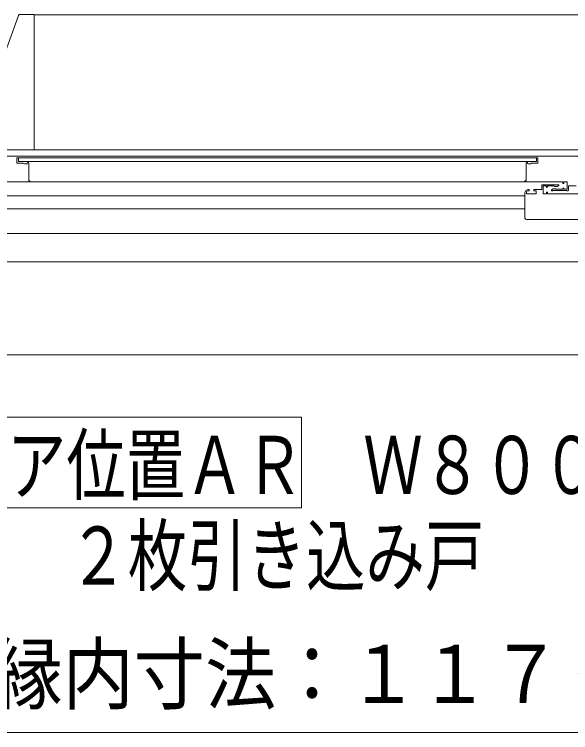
# Model space of a CAD drawing. Units: millimetres on the paper. Extents: x -305 to 305, y -152 to 152.
# Drawn here: x -162.2 to -143.8, y -37 to -13.24 of the extents above; entities that cross this region are included whole.
import ezdxf
from ezdxf.enums import TextEntityAlignment as Align

# ---------------------------------------------------------------- set-up
doc = ezdxf.new("R2010")
doc.units = ezdxf.units.MM
doc.layers.add('0-0_0', color=7, linetype='Continuous', lineweight=9)
doc.layers.add('0-1_VIEW0001', color=7, linetype='Continuous', lineweight=9)
doc.styles.add('ＭＳ ゴシック', font='')
doc.styles.get('ＭＳ ゴシック').set_extended_font_data('MS Gothic')

msp = doc.modelspace()

# ---------------------------------------------------------------- linework, layer by layer
at = {"layer": '0-0_0'}
msp.add_line((-124.734, -36.996), (-182.029, -36.996), dxfattribs=at)
at = {"layer": '0-1_VIEW0001'}
for p, q in [((-162.543, -14.626), (-162.061, -13.275)), ((-162.014, -13.242), (-161.549, -13.242)), ((-161.549, -14.953), (-161.549, -13.242)), ((-161.549, -17.699), (-161.549, -14.955)), ((-161.549, -17.727), (-161.549, -17.699)), ((-163.434, -17.927), (-143.359, -17.927)), ((-162.114, -17.992), (-162.114, -18.152)), ((-144.889, -17.982), (-162.104, -17.982)), ((-162.064, -18.107), (-162.064, -17.982)), ((-144.929, -17.982), (-144.929, -18.107)), ((-144.879, -17.992), (-144.879, -18.152)), ((-162.104, -18.162), (-161.924, -18.162)), ((-162.064, -18.107), (-144.929, -18.107)), ((-161.905, -18.165), (-161.867, -18.181)), ((-161.861, -18.182), (-161.789, -18.182)), ((-161.764, -18.157), (-161.764, -18.152)), ((-161.754, -18.142), (-161.753, -18.142)), ((-161.746, -18.144), (-161.731, -18.152)), ((-161.724, -18.165), (-161.724, -18.732)), ((-145.269, -18.165), (-145.269, -18.732)), ((-145.269, -18.177), (-145.269, -18.202)), ((-145.248, -18.144), (-145.262, -18.153)), ((-145.239, -18.142), (-145.24, -18.142)), ((-145.229, -18.157), (-145.229, -18.152)), ((-145.132, -18.182), (-145.204, -18.182)), ((-145.088, -18.165), (-145.127, -18.181)), ((-144.889, -18.162), (-145.07, -18.162)), ((-161.714, -18.742), (-161.694, -18.742)), ((-161.684, -18.752), (-161.684, -18.762)), ((-145.309, -18.752), (-145.309, -18.762)), ((-145.279, -18.742), (-145.299, -18.742)), ((-163.643, -18.777), (-144.059, -18.777)), ((-144.251, -18.937), (-144.324, -18.937)), ((-144.192, -18.905), (-144.244, -18.935)), ((-144.059, -18.787), (-144.059, -18.827)), ((-144.059, -19.002), (-144.059, -19.012)), ((-144.049, -18.837), (-144.029, -18.837)), ((-144.019, -18.827), (-144.019, -18.787)), ((-144.019, -19.012), (-144.019, -19.002)), ((-144.009, -18.777), (-143.929, -18.777)), ((-143.914, -18.792), (-143.914, -19.012)), ((-143.869, -19.057), (-143.869, -18.932)), ((-143.854, -18.917), (-143.609, -18.917)), ((-145.309, -19.977), (-145.309, -19.137)), ((-145.209, -19.037), (-145.179, -19.037)), ((-145.179, -19.077), (-145.209, -19.077)), ((-145.169, -19.042), (-145.169, -19.067)), ((-145.169, -19.047), (-145.169, -19.067)), ((-144.934, -19.177), (-144.934, -19.077)), ((-144.934, -19.152), (-144.934, -19.092)), ((-126.299, -19.177), (-144.559, -19.177)), ((-144.434, -19.063), (-144.434, -19.067)), ((-144.419, -19.082), (-144.404, -19.082)), ((-144.385, -19.067), (-143.934, -19.067)), ((-144.074, -19.027), (-144.269, -19.027)), ((-143.929, -19.027), (-144.004, -19.027)), ((-143.914, -19.082), (-143.894, -19.082)), ((-182.364, -19.242), (-145.309, -19.242)), ((-145.309, -19.414), (-145.309, -19.434)), ((-145.309, -19.672), (-182.264, -19.672)), ((-124.574, -20.027), (-145.259, -20.027)), ((-182.434, -20.487), (-126.155, -20.487)), ((-182.434, -21.427), (-127.33, -21.427)), ((-183.609, -24.497), (-123.134, -24.497)), ((-164.696, -26.56), (-152.696, -26.56)), ((-152.696, -29.56), (-152.696, -26.56)), ((-164.696, -29.56), (-152.696, -29.56))]:
    msp.add_line(p, q, dxfattribs=at)
at = {"layer": '0-1_VIEW0001', "color": 5}
for p, q in [((-126.11, -13.252), (-161.549, -13.252)), ((-126.356, -17.727), (-162.549, -17.727))]:
    msp.add_line(p, q, dxfattribs=at)
at = {"layer": '0-1_VIEW0001'}
for points in [[(-161.774, -13.242), (-161.773, -13.242), (-161.772, -13.242), (-161.77, -13.243)], [(-144.889, -17.982), (-144.882, -17.985), (-144.879, -17.992)], [(-145.262, -18.153), (-145.267, -18.158), (-145.269, -18.165)], [(-145.24, -18.142), (-145.244, -18.142), (-145.248, -18.144)], [(-145.229, -18.152), (-145.232, -18.145), (-145.239, -18.142)], [(-145.204, -18.182), (-145.222, -18.175), (-145.229, -18.157)], [(-145.127, -18.181), (-145.129, -18.182), (-145.132, -18.182)], [(-145.07, -18.162), (-145.079, -18.163), (-145.088, -18.165)], [(-144.879, -18.152), (-144.882, -18.159), (-144.889, -18.162)], [(-145.299, -18.742), (-145.306, -18.745), (-145.309, -18.752)], [(-145.309, -18.762), (-145.305, -18.773), (-145.294, -18.777)], [(-145.269, -18.732), (-145.272, -18.739), (-145.279, -18.742)], [(-144.934, -19.077), (-145.019, -19.077), (-145.019, -19.037), (-144.749, -19.037), (-144.749, -18.877), (-144.199, -18.877)], [(-144.599, -18.952), (-144.599, -18.917), (-144.704, -18.917), (-144.704, -19.177), (-144.599, -19.177), (-144.599, -19.117), (-144.559, -19.117), (-144.559, -19.177)], [(-144.559, -18.952), (-144.579, -18.972), (-144.599, -18.952)], [(-144.344, -18.917), (-144.559, -18.917), (-144.559, -18.952)], [(-144.324, -18.937), (-144.331, -18.934), (-144.334, -18.927), (-144.337, -18.92), (-144.344, -18.917)], [(-144.244, -18.935), (-144.247, -18.936), (-144.251, -18.937)], [(-144.199, -18.877), (-144.185, -18.888), (-144.192, -18.905)], [(-144.069, -18.777), (-144.062, -18.78), (-144.059, -18.787)], [(-144.059, -18.827), (-144.056, -18.834), (-144.049, -18.837)], [(-144.019, -19.002), (-144.039, -18.982), (-144.059, -19.002)], [(-144.029, -18.837), (-144.022, -18.834), (-144.019, -18.827)], [(-144.019, -18.787), (-144.016, -18.78), (-144.009, -18.777)], [(-143.929, -18.777), (-143.919, -18.781), (-143.914, -18.792)], [(-143.869, -18.932), (-143.865, -18.921), (-143.854, -18.917)], [(-145.309, -19.137), (-145.28, -19.066), (-145.209, -19.037)], [(-145.209, -19.077), (-145.245, -19.092), (-145.259, -19.127)], [(-145.259, -19.127), (-145.259, -19.177), (-144.934, -19.177)], [(-145.179, -19.037), (-145.172, -19.04), (-145.169, -19.047)], [(-145.169, -19.067), (-145.172, -19.074), (-145.179, -19.077)], [(-144.427, -19.05), (-144.432, -19.056), (-144.434, -19.063)], [(-144.434, -19.067), (-144.43, -19.078), (-144.419, -19.082)], [(-144.292, -19.017), (-144.369, -19.017), (-144.427, -19.05)], [(-144.404, -19.082), (-144.398, -19.08), (-144.395, -19.074), (-144.391, -19.069), (-144.385, -19.067)], [(-144.269, -19.027), (-144.275, -19.026), (-144.28, -19.022), (-144.285, -19.018), (-144.292, -19.017)], [(-144.059, -19.012), (-144.064, -19.023), (-144.074, -19.027)], [(-144.004, -19.027), (-144.015, -19.023), (-144.019, -19.012)], [(-143.934, -19.067), (-143.927, -19.069), (-143.924, -19.074)], [(-143.914, -19.012), (-143.919, -19.023), (-143.929, -19.027)], [(-143.924, -19.074), (-143.92, -19.08), (-143.914, -19.082)], [(-143.894, -19.082), (-143.877, -19.075), (-143.869, -19.057)], [(-145.259, -20.027), (-145.295, -20.012), (-145.309, -19.977)]]:
    msp.add_lwpolyline(points, dxfattribs=at)
for centre, radius, start, end in [((-162.014, -13.292), 0.05, 90, 160.3462), ((-162.104, -17.992), 0.01, 90, 180), ((-162.104, -18.152), 0.01, 180, 270), ((-161.924, -18.212), 0.05, 68.1986, 90), ((-161.861, -18.167), 0.015, 248.1986, 270), ((-161.789, -18.157), 0.025, 270, 0), ((-161.754, -18.152), 0.01, 90, 180), ((-161.753, -18.157), 0.015, 59.0362, 90), ((-161.739, -18.165), 0.015, 0, 59.0362), ((-161.714, -18.732), 0.01, 180, 270), ((-161.699, -18.762), 0.015, 270, 0), ((-161.694, -18.752), 0.01, 0, 90)]:
    msp.add_arc(centre, radius, start, end, dxfattribs=at)

# ---------------------------------------------------------------- texts
at = {"layer": '0-0_0', "style": 'ＭＳ ゴシック', "width": 0.9}
msp.add_text('額縁内寸法：１１７０', height=1.921, dxfattribs=at).set_placement((-165.323, -36.594), align=Align.BOTTOM_LEFT)
at = {"layer": '0-1_VIEW0001', "style": 'ＭＳ ゴシック', "width": 0.75}
for s, p in [('ドア位置ＡＲ\u3000Ｗ８００', (-164.411, -29.679)), ('２枚引き込み戸', (-160.411, -32.677))]:
    msp.add_text(s, height=1.921, dxfattribs=at).set_placement(p, align=Align.BOTTOM_LEFT)

doc.saveas('drawing.dxf')
